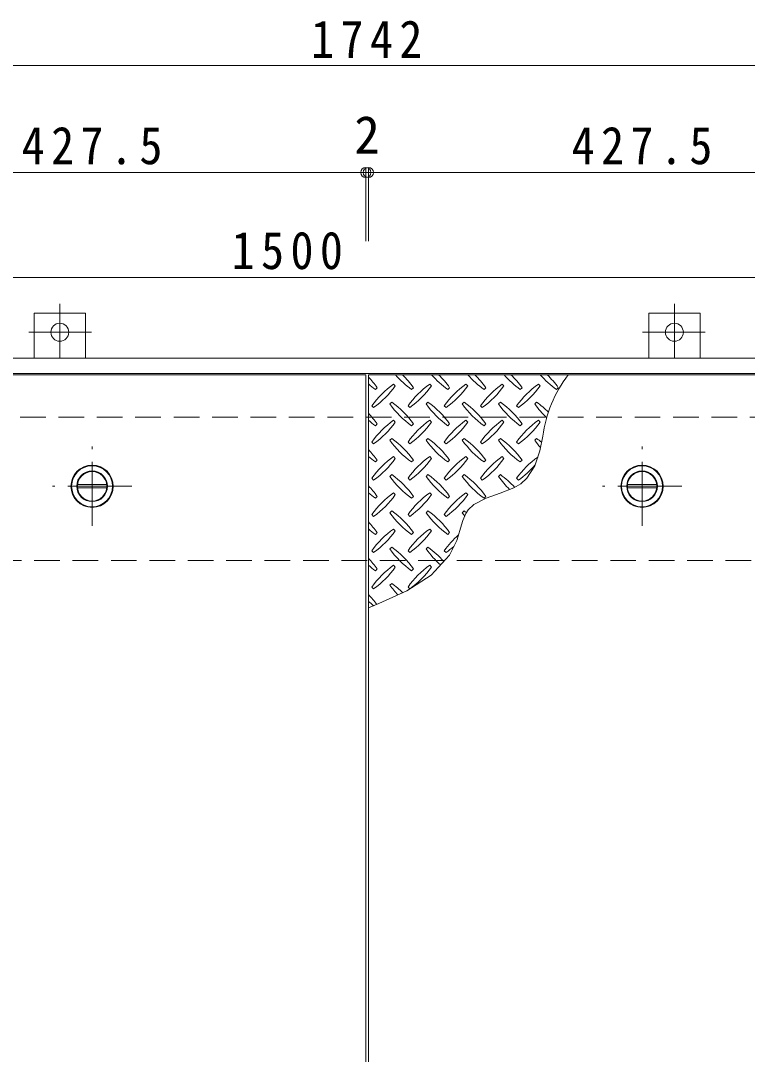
# Model space of a CAD drawing. Units: millimetres at full size, sheet at 1:10. Extents: x -2635 to 2730, y -1962 to 1900.
# Drawn here: x -1663 to -1095, y 1093 to 1900 of the extents above; entities that cross this region are included whole.
import ezdxf
from ezdxf.enums import TextEntityAlignment as Align

# ---------------------------------------------------------------- set-up
doc = ezdxf.new("R2010")
doc.units = ezdxf.units.MM
doc.header["$LTSCALE"] = 10
doc.header["$PDMODE"] = 32
doc.header["$PDSIZE"] = 8
doc.linetypes.add('CHAIN1', pattern=[8, 5, -1, 1, -1])
doc.linetypes.add('DASHED2', pattern=[3, 2, -1])
for name, color, linetype, lineweight in [('0-1_躯体', 2, 'CHAIN1', 9), ('0-2_仕上', 3, 'Continuous', 9), ('0-3_建具', 4, 'Continuous', 9), ('0-9', 134, 'Continuous', 5), ('0-C', 4, 'Continuous', 9), ('0-E', 3, 'Continuous', 9), ('0-F', 7, 'Continuous', 9)]:
    doc.layers.add(name, color=color, linetype=linetype, lineweight=lineweight)
doc.styles.add('ＭＳ ゴシック', font='')
doc.styles.get('ＭＳ ゴシック').set_extended_font_data('MS Gothic')

msp = doc.modelspace()

# ---------------------------------------------------------------- linework, layer by layer
at = {"layer": '0-1_躯体', "linetype": 'DASHED2'}
for p, q in [((-533.28, 1590.72), (-2251.28, 1590.72)), ((-642.28, 1478.72), (-2142.28, 1478.72))]:
    msp.add_line(p, q, dxfattribs=at)
at = {"layer": '0-1_躯体'}
for p, q in [((-1607.03, 1505.72), (-1607.03, 1567.72)), ((-1177.53, 1505.72), (-1177.53, 1567.72)), ((-1576.03, 1536.72), (-1638.03, 1536.72)), ((-1146.53, 1536.72), (-1208.53, 1536.72))]:
    msp.add_line(p, q, dxfattribs=at)
at = {"layer": '0-2_仕上'}
for p, q in [((-1820.78, 1623.72), (-1393.28, 1623.72)), ((-1393.28, 1623.72), (-1393.28, 483.72)), ((-1391.28, 1623.72), (-963.78, 1623.72)), ((-1391.28, 483.72), (-1391.28, 1623.72))]:
    msp.add_line(p, q, dxfattribs=at)
for centre in [(-1607.03, 1536.72), (-1177.53, 1536.72)]:
    msp.add_circle(centre, 16.5, dxfattribs=at)
at = {"layer": '0-3_建具'}
for p, q in [((-2263.28, 1636.72), (-521.28, 1636.72)), ((-2251.28, 1624.72), (-533.28, 1624.72))]:
    msp.add_line(p, q, dxfattribs=at)
at = {"layer": '0-9'}
for p, q in [((-1385.78, 1612.24), (-1384.37, 1613.66)), ((-1370.23, 1615.07), (-1371.64, 1616.49)), ((-1357.5, 1612.24), (-1356.08, 1613.66)), ((-1341.94, 1615.07), (-1343.36, 1616.49)), ((-1329.21, 1612.24), (-1327.8, 1613.66)), ((-1313.66, 1615.07), (-1315.07, 1616.49)), ((-1300.93, 1612.24), (-1299.52, 1613.66)), ((-1285.37, 1615.07), (-1286.79, 1616.49)), ((-1272.65, 1612.24), (-1271.23, 1613.66)), ((-1257.09, 1615.07), (-1258.5, 1616.49)), ((-1244.36, 1612.24), (-1242.95, 1613.66)), ((-1388.61, 1599.52), (-1387.2, 1598.1)), ((-1373.06, 1602.34), (-1374.47, 1600.93)), ((-1360.33, 1599.52), (-1358.91, 1598.1)), ((-1344.77, 1602.34), (-1346.19, 1600.93)), ((-1332.04, 1599.52), (-1330.63, 1598.1)), ((-1316.49, 1602.34), (-1317.9, 1600.93)), ((-1303.76, 1599.52), (-1302.34, 1598.1)), ((-1288.2, 1602.34), (-1289.62, 1600.93)), ((-1275.47, 1599.52), (-1274.06, 1598.1)), ((-1259.92, 1602.34), (-1261.33, 1600.93)), ((-1385.78, 1583.96), (-1384.37, 1585.37)), ((-1370.23, 1586.79), (-1371.64, 1588.2)), ((-1357.5, 1583.96), (-1356.08, 1585.37)), ((-1341.94, 1586.79), (-1343.36, 1588.2)), ((-1329.21, 1583.96), (-1327.8, 1585.37)), ((-1313.66, 1586.79), (-1315.07, 1588.2)), ((-1300.93, 1583.96), (-1299.52, 1585.37)), ((-1285.37, 1586.79), (-1286.79, 1588.2)), ((-1272.65, 1583.96), (-1271.23, 1585.37)), ((-1257.09, 1586.79), (-1258.5, 1588.2)), ((-1373.06, 1574.06), (-1374.47, 1572.65)), ((-1344.77, 1574.06), (-1346.19, 1572.65)), ((-1316.49, 1574.06), (-1317.9, 1572.65)), ((-1288.2, 1574.06), (-1289.62, 1572.65)), ((-1259.92, 1574.06), (-1261.33, 1572.65)), ((-1388.61, 1571.23), (-1387.2, 1569.82)), ((-1360.33, 1571.23), (-1358.91, 1569.82)), ((-1332.04, 1571.23), (-1330.63, 1569.82)), ((-1303.76, 1571.23), (-1302.34, 1569.82)), ((-1275.47, 1571.23), (-1274.06, 1569.82)), ((-1385.78, 1555.68), (-1384.37, 1557.09)), ((-1370.23, 1558.5), (-1371.64, 1559.92)), ((-1357.5, 1555.68), (-1356.08, 1557.09)), ((-1341.94, 1558.5), (-1343.36, 1559.92)), ((-1329.21, 1555.68), (-1327.8, 1557.09)), ((-1313.66, 1558.5), (-1315.07, 1559.92)), ((-1300.93, 1555.68), (-1299.52, 1557.09)), ((-1285.37, 1558.5), (-1286.79, 1559.92)), ((-1272.65, 1555.68), (-1271.23, 1557.09)), ((-1388.61, 1542.95), (-1387.2, 1541.53)), ((-1373.06, 1545.78), (-1374.47, 1544.36)), ((-1360.33, 1542.95), (-1358.91, 1541.53)), ((-1344.77, 1545.78), (-1346.19, 1544.36)), ((-1332.04, 1542.95), (-1330.63, 1541.53)), ((-1316.49, 1545.78), (-1317.9, 1544.36)), ((-1303.76, 1542.95), (-1302.34, 1541.53)), ((-1288.2, 1545.78), (-1289.62, 1544.36)), ((-1275.47, 1542.95), (-1274.06, 1541.53)), ((-1385.78, 1527.39), (-1384.37, 1528.81)), ((-1370.23, 1530.22), (-1371.64, 1531.63)), ((-1357.5, 1527.39), (-1356.08, 1528.81)), ((-1341.94, 1530.22), (-1343.36, 1531.63)), ((-1329.21, 1527.39), (-1327.8, 1528.81)), ((-1313.66, 1530.22), (-1315.07, 1531.63)), ((-1300.93, 1527.39), (-1299.52, 1528.81)), ((-1373.06, 1517.49), (-1374.47, 1516.08)), ((-1344.77, 1517.49), (-1346.19, 1516.08)), ((-1316.49, 1517.49), (-1317.9, 1516.08)), ((-1388.61, 1514.66), (-1387.2, 1513.25)), ((-1360.33, 1514.66), (-1358.91, 1513.25)), ((-1332.04, 1514.66), (-1330.63, 1513.25)), ((-1385.78, 1499.11), (-1384.37, 1500.52)), ((-1370.23, 1501.94), (-1371.64, 1503.35)), ((-1357.5, 1499.11), (-1356.08, 1500.52)), ((-1341.94, 1501.94), (-1343.36, 1503.35)), ((-1329.21, 1499.11), (-1327.8, 1500.52)), ((-1388.61, 1486.38), (-1387.2, 1484.96)), ((-1373.06, 1489.21), (-1374.47, 1487.79)), ((-1360.33, 1486.38), (-1358.91, 1484.96)), ((-1344.77, 1489.21), (-1346.19, 1487.79)), ((-1332.04, 1486.38), (-1330.63, 1484.96)), ((-1385.78, 1470.82), (-1384.37, 1472.24)), ((-1370.23, 1473.65), (-1371.64, 1475.07)), ((-1357.5, 1470.82), (-1356.08, 1472.24)), ((-1341.94, 1473.65), (-1343.36, 1475.07)), ((-1373.06, 1460.92), (-1374.47, 1459.51)), ((-1388.61, 1458.09), (-1387.2, 1456.68)), ((-1360.33, 1458.09), (-1358.91, 1456.68))]:
    msp.add_line(p, q, dxfattribs=at)
msp.add_lwpolyline([(-1391.28, 1441.8), (-1383.01, 1445.13), (-1361.26, 1455.09), (-1342.3, 1467.25), (-1327.89, 1483.03), (-1322.31, 1494.38), (-1321.17, 1497.86), (-1319.41, 1504.01), (-1317.52, 1510), (-1315.07, 1515.47), (-1313.22, 1518.26), (-1308.94, 1522.37), (-1299.34, 1527.47), (-1288.37, 1531.37), (-1277.7, 1535.56), (-1272.3, 1538.72), (-1267.46, 1543.1), (-1261.37, 1552.72), (-1257.43, 1564.3), (-1255.07, 1575.73)], dxfattribs=at)
for centre, radius, start, end in [((-1443.41, 1571.59), 72.5, 35.47272, 44.0249), ((-1315.43, 1671.29), 72.5, 221.00789, 234.5273), ((-1415.13, 1571.59), 72.5, 35.47272, 45.97511), ((-1287.14, 1671.29), 72.5, 221.00789, 234.5273), ((-1386.84, 1571.59), 72.5, 35.47272, 45.97511), ((-1258.86, 1671.29), 72.5, 221.00789, 234.5273), ((-1358.56, 1571.59), 72.5, 35.47272, 45.97511), ((-1230.57, 1671.29), 72.5, 221.00789, 234.5273), ((-1330.28, 1571.59), 72.5, 35.47272, 45.97511), ((-1202.29, 1671.29), 72.5, 221.00789, 234.5273), ((-1153.88, 1561.97), 102.13, 142.79805, 172.25462), ((-1301.99, 1571.59), 72.5, 35.47272, 45.97511), ((-1343.71, 1671.29), 72.5, 228.99213, 234.5273), ((-1329.57, 1557.44), 72.5, 125.47272, 144.5273), ((-1429.27, 1657.15), 72.5, 305.47256, 324.5273), ((-1301.28, 1557.44), 72.5, 125.47272, 144.5273), ((-1400.99, 1657.15), 72.5, 305.47256, 324.5273), ((-1273, 1557.44), 72.5, 125.47272, 144.5273), ((-1372.7, 1657.15), 72.5, 305.47256, 324.5273), ((-1244.72, 1557.44), 72.5, 125.47272, 144.5273), ((-1344.42, 1657.15), 72.5, 305.47256, 324.5273), ((-1216.43, 1557.44), 72.5, 125.47272, 144.5273), ((-1316.13, 1657.15), 72.5, 305.47256, 324.5273), ((-1315.43, 1643), 72.5, 215.47258, 234.5273), ((-1415.13, 1543.3), 72.5, 35.47272, 54.5273), ((-1287.14, 1643), 72.5, 215.47258, 234.5273), ((-1386.84, 1543.3), 72.5, 35.47272, 54.5273), ((-1258.86, 1643), 72.5, 215.47258, 234.5273), ((-1358.56, 1543.3), 72.5, 35.47272, 54.5273), ((-1230.57, 1643), 72.5, 215.47258, 234.5273), ((-1330.28, 1543.3), 72.5, 35.47272, 54.5273), ((-1202.29, 1643), 72.5, 215.47258, 226.69856), ((-1301.99, 1543.3), 72.5, 44.94598, 54.5273), ((-1443.41, 1543.3), 72.5, 35.47272, 44.0249), ((-1343.71, 1643), 72.5, 228.99213, 234.5273), ((-1329.57, 1529.16), 72.5, 125.47272, 144.5273), ((-1429.27, 1628.86), 72.5, 305.47256, 324.5273), ((-1301.28, 1529.16), 72.5, 125.47272, 144.5273), ((-1400.99, 1628.86), 72.5, 305.47256, 324.5273), ((-1273, 1529.16), 72.5, 125.47272, 144.5273), ((-1372.7, 1628.86), 72.5, 305.47256, 324.5273), ((-1244.72, 1529.16), 72.5, 125.47272, 144.5273), ((-1344.42, 1628.86), 72.5, 305.47256, 324.5273), ((-1216.43, 1529.16), 72.5, 125.47272, 144.5273), ((-1316.13, 1628.86), 72.5, 305.47256, 324.5273), ((-1415.13, 1515.02), 72.5, 35.47272, 54.5273), ((-1386.84, 1515.02), 72.5, 35.47272, 54.5273), ((-1358.56, 1515.02), 72.5, 35.47272, 54.5273), ((-1330.28, 1515.02), 72.5, 35.47272, 54.5273), ((-1301.99, 1515.02), 72.5, 50.65677, 54.5273), ((-1443.41, 1515.02), 72.5, 35.47272, 44.0249), ((-1315.43, 1614.72), 72.5, 215.47258, 234.5273), ((-1287.14, 1614.72), 72.5, 215.47258, 234.5273), ((-1258.86, 1614.72), 72.5, 215.47258, 234.5273), ((-1230.57, 1614.72), 72.5, 215.47258, 234.5273), ((-1202.29, 1614.72), 72.5, 215.47258, 221.1628), ((-1343.71, 1614.72), 72.5, 228.99213, 234.5273), ((-1329.57, 1500.87), 72.5, 125.47272, 144.5273), ((-1429.27, 1600.58), 72.5, 305.47256, 324.5273), ((-1301.28, 1500.87), 72.5, 125.47272, 144.5273), ((-1400.99, 1600.58), 72.5, 305.47256, 324.52728), ((-1273, 1500.87), 72.5, 125.47272, 144.5273), ((-1372.7, 1600.58), 72.5, 305.47256, 324.52728), ((-1244.72, 1500.87), 72.5, 125.47272, 144.5273), ((-1344.42, 1600.58), 72.5, 305.47256, 324.52728), ((-1216.43, 1500.87), 72.5, 126.00705, 144.5273), ((-1316.13, 1600.58), 72.5, 305.47256, 319.2924), ((-1315.43, 1586.43), 72.5, 215.47258, 234.5273), ((-1415.13, 1486.73), 72.5, 35.47272, 54.5273), ((-1287.14, 1586.43), 72.5, 215.47258, 234.5273), ((-1386.84, 1486.73), 72.5, 35.47272, 54.5273), ((-1258.86, 1586.43), 72.5, 215.47258, 234.5273), ((-1358.56, 1486.73), 72.5, 35.47272, 54.5273), ((-1230.57, 1586.43), 72.5, 215.47258, 225.99713), ((-1330.28, 1486.73), 72.5, 42.74814, 54.5273), ((-1443.41, 1486.73), 72.5, 35.47272, 44.0249), ((-1343.71, 1586.43), 72.5, 228.99213, 234.5273), ((-1329.57, 1472.59), 72.5, 125.47272, 144.5273), ((-1429.27, 1572.29), 72.5, 305.47256, 324.5273), ((-1301.28, 1472.59), 72.5, 125.47272, 144.5273), ((-1400.99, 1572.29), 72.5, 305.47256, 324.5273), ((-1273, 1472.59), 72.5, 125.47272, 144.5273), ((-1372.7, 1572.29), 72.5, 305.47256, 324.5273), ((-1415.13, 1458.45), 72.5, 35.47272, 54.5273), ((-1386.84, 1458.45), 72.5, 35.47272, 54.5273), ((-1358.56, 1458.45), 72.5, 52.70831, 54.5273), ((-1443.41, 1458.45), 72.5, 35.47272, 44.0249), ((-1315.43, 1558.15), 72.5, 215.47258, 234.5273), ((-1287.14, 1558.15), 72.5, 215.47258, 234.5273), ((-1258.86, 1558.15), 72.5, 215.47258, 218.03572), ((-1343.71, 1558.15), 72.5, 228.99213, 234.5273), ((-1329.57, 1444.31), 72.5, 125.47272, 144.5273), ((-1429.27, 1544.01), 72.5, 305.47256, 324.5273), ((-1301.28, 1444.31), 72.5, 125.47272, 144.5273), ((-1400.99, 1544.01), 72.5, 305.47256, 324.5273), ((-1273, 1444.31), 72.5, 131.38763, 144.5273), ((-1315.43, 1529.87), 72.5, 215.47258, 234.5273), ((-1415.13, 1430.16), 72.5, 35.47272, 54.5273), ((-1287.14, 1529.87), 72.5, 215.47258, 228.77962), ((-1386.84, 1430.16), 72.5, 41.35275, 54.5273), ((-1372.7, 1544.01), 72.5, 305.47256, 311.59831), ((-1443.41, 1430.16), 72.5, 35.47272, 44.0249), ((-1343.71, 1529.87), 72.5, 228.99213, 234.5273), ((-1329.57, 1416.02), 72.5, 125.47272, 144.5273), ((-1429.27, 1515.72), 72.5, 305.47256, 324.5273), ((-1301.28, 1416.02), 72.5, 125.47272, 144.5273), ((-1400.99, 1515.72), 72.5, 305.47256, 324.5273), ((-1415.13, 1401.88), 72.5, 45.57452, 54.5273), ((-1443.41, 1401.88), 72.5, 35.94795, 44.0249), ((-1315.43, 1501.58), 72.5, 215.47258, 223.25978), ((-1343.71, 1501.58), 72.5, 228.99213, 233.25279)]:
    msp.add_arc(centre, radius, start, end, dxfattribs=at)
at = {"layer": '0-C'}
for p, q in [((-1618.46, 1537.97), (-1595.6, 1537.97)), ((-1618.46, 1535.47), (-1595.6, 1535.47)), ((-1188.96, 1537.97), (-1166.1, 1537.97)), ((-1188.96, 1535.47), (-1166.1, 1535.47))]:
    msp.add_line(p, q, dxfattribs=at)
at = {"layer": '0-C', "color": 2}
for centre, radius in [((-1607.03, 1536.72), 16), ((-1177.53, 1536.72), 16), ((-1607.03, 1536.72), 12), ((-1607.03, 1536.72), 11.75), ((-1177.53, 1536.72), 12), ((-1177.53, 1536.72), 11.75)]:
    msp.add_circle(centre, radius, dxfattribs=at)
at = {"layer": '0-C'}
for centre in [(-1607.03, 1536.72), (-1177.53, 1536.72)]:
    msp.add_circle(centre, 11.5, dxfattribs=at)
at = {"layer": '0-E', "linetype": 'CHAIN1'}
for p, q in [((-1632.28, 1679.07), (-1632.28, 1636.92)), ((-1152.28, 1679.07), (-1152.28, 1636.92)), ((-1607.44, 1656.92), (-1656.33, 1656.92)), ((-1177.12, 1656.92), (-1128.24, 1656.92))]:
    msp.add_line(p, q, dxfattribs=at)
at = {"layer": '0-E'}
for p, q in [((-1612.28, 1671.92), (-1652.28, 1671.92)), ((-1652.28, 1636.72), (-1652.28, 1671.92)), ((-1612.28, 1636.72), (-1612.28, 1671.92)), ((-1172.28, 1671.92), (-1132.28, 1671.92)), ((-1172.28, 1636.72), (-1172.28, 1671.92)), ((-1132.28, 1636.72), (-1132.28, 1671.92))]:
    msp.add_line(p, q, dxfattribs=at)
for centre in [(-1632.28, 1656.92), (-1152.28, 1656.92)]:
    msp.add_circle(centre, 7, dxfattribs=at)
at = {"layer": '0-F'}
for p, q in [((-2263.28, 1865.07), (-521.28, 1865.07)), ((-1393.28, 1784.6), (-1393.28, 1728.13)), ((-1391.28, 1784.6), (-1391.28, 1728.13)), ((-1820.78, 1781.6), (-1393.28, 1781.6)), ((-1393.28, 1781.6), (-1391.28, 1781.6)), ((-1391.28, 1781.6), (-963.78, 1781.6)), ((-2142.28, 1699.75), (-642.28, 1699.75))]:
    msp.add_line(p, q, dxfattribs=at)
for p in [(-1393.28, 1781.6), (-1391.28, 1781.6)]:
    msp.add_point(p, dxfattribs=at)

# ---------------------------------------------------------------- texts
at = {"layer": '0-F', "color": 2, "style": 'ＭＳ ゴシック'}
msp.add_text('2', height=29.33, dxfattribs=at).set_placement((-1402.28, 1787.6), align=Align.BOTTOM_LEFT)
at = {"layer": '0-F', "color": 2, "char_height": 29.33, "attachment_point": 7, "style": 'ＭＳ ゴシック'}
for s, insert in [('\\T1.28;\\W0.9;1742', (-1436.03, 1871.07)), ('\\T1.28;\\W0.9;427.5', (-1662.03, 1787.6)), ('\\T1.28;\\W0.9;427.5', (-1232.53, 1787.6)), ('\\T1.28;\\W0.9;1500', (-1498.08, 1705.75))]:
    msp.add_mtext(s, dxfattribs=dict(at, insert=insert))

doc.saveas('drawing.dxf')
